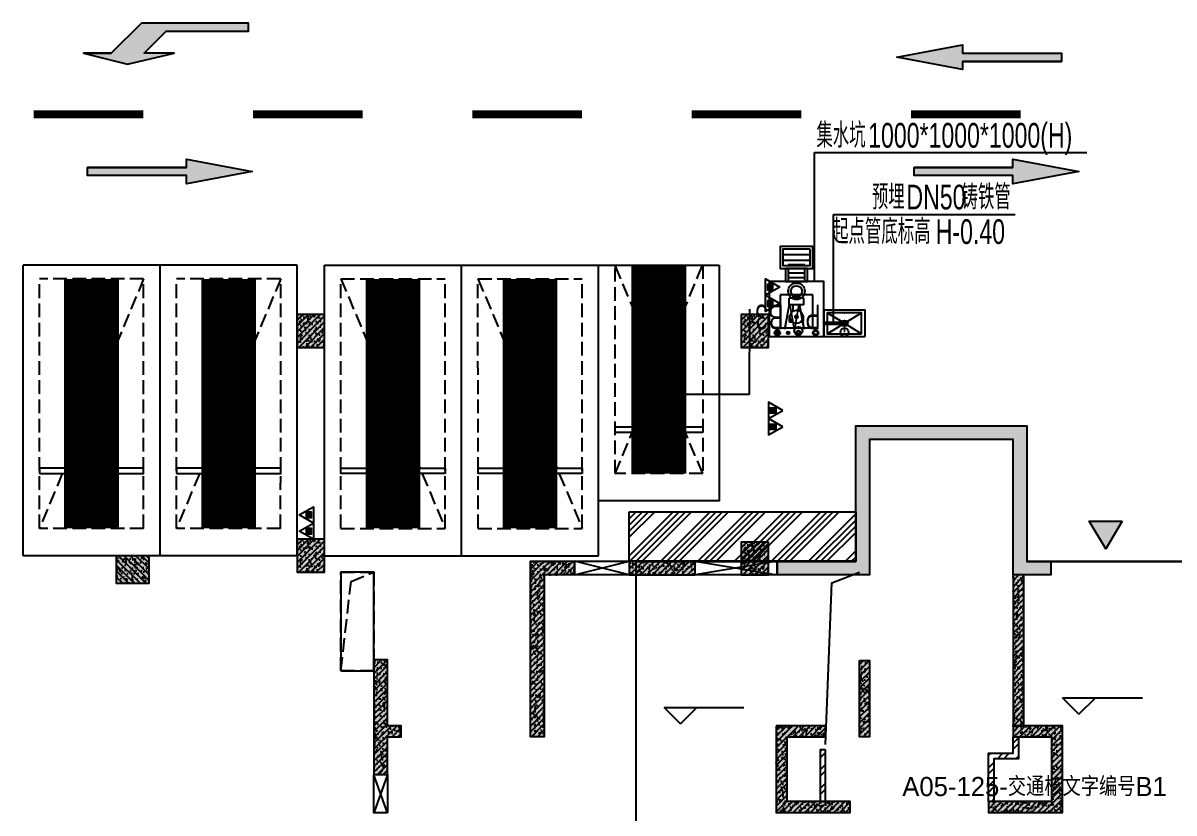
# Model space of a CAD drawing. Extents: x -1338203 to 1886333, y -783476 to 1038610.
# Drawn here: x 743157 to 764153, y 238639 to 253044 of the extents above; entities that cross this region are included whole.
import ezdxf

# ---------------------------------------------------------------- set-up
doc = ezdxf.new("R2010")
doc.units = 0
doc.header["$LTSCALE"] = 1000
doc.header["$MEASUREMENT"] = 0
doc.linetypes.add('A-001-平面B2$0$__DASH', pattern=[0.35, 0.25, -0.1])
doc.linetypes.add('DASH', pattern=[0.35, 0.25, -0.1])
for name, color, linetype in [('$0$0A-O-HOLE', 52, 'Continuous'), ('0A-P-PKNG-LINE', 9, 'Continuous'), ('0P-EQUIP-CW', 7, 'Continuous'), ('0P-PIPE-CW', 3, 'Continuous'), ('A-001-人防参照B1$0$0A-P-PKNG-LINE', 9, 'Continuous'), ('A-001-车位参照B1$0$A-001-车位参照B1$0$0A-P-PKNG-CAR(A)', 43, 'Continuous'), ('A-001-车位参照B1$0$A-001-车位参照B1$0$0A-P-PKNG-CAR(B)', 21, 'Continuous'), ('A-05-平面B1$0$0A-A-SYMB-ELEV', 150, 'Continuous'), ('A-05-平面B1$0$0A-O-HOLE', 52, 'Continuous'), ('A-125-交通核B1(5#6#)$0$0A-E-EVTR', 2, 'Continuous'), ('A-125-交通核B1(5#6#)$0$0A-O-HOLE', 52, 'Continuous'), ('p-a-mini', 150, 'Continuous'), ('p-a-regular', 5, 'Continuous'), ('S-05-墙柱B1_1$0$0S-CW-HATCH', 251, 'Continuous'), ('S-05-墙柱B1_1$0$0S-CW-HATCH-UP', 251, 'Continuous'), ('S-05-墙柱B1_1$0$0S-CW-LINE', 72, 'Continuous'), ('S-05-墙柱B1_1$0$0S-S-HOLE', 55, 'Continuous'), ('S001地下一墙柱$0$S001地下一墙柱$0$0S-CC-LINE', 52, 'Continuous'), ('S001地下一墙柱$0$S001地下一墙柱$0$0S-CW-HATCH', 251, 'Continuous'), ('S001地下一墙柱$0$S001地下一墙柱$0$0S-CW-HATCH-UP', 251, 'Continuous'), ('中心线', 42, 'Continuous'), ('地面指向箭头', 7, 'Continuous'), ('负一层消火栓$0$0P-DIM-FH', 3, 'Continuous'), ('负一层消火栓$0$0P-EQUIP-FH', 7, 'Continuous'), ('负一层集水坑及排水沟$0$0P-A-LEAD', 3, 'Continuous'), ('负一层集水坑及排水沟$0$0P-EQUIP-SW', 7, 'Continuous'), ('负一层集水坑及排水沟$0$0P-PIPE-PDW', 31, 'Continuous'), ('负一层集水坑及排水沟$0$0P-VPIPE-PDW', 31, 'Continuous'), ('负一层集水坑及排水沟$0$P001-预留预埋-B1$0$0A-O-FIXT', 6, 'Continuous'), ('负一层集水坑及排水沟$0$P001-预留预埋-B1$0$0P-EQUIP-WW', 7, 'Continuous'), ('负一层集水坑及排水沟$0$P001-预留预埋-B1$0$A-001-平面B1$0$0A-A-HATH', 8, 'Continuous'), ('负一层集水坑及排水沟$0$P001-预留预埋-B1$0$A-001-平面B1$0$0A-P-ROOF-DRAN', 190, 'Continuous'), ('负一层集水坑及排水沟$0$P001-预留预埋-B1$0$P001-预留预埋-B1$0$0P-EQUIP-WW', 7, 'Continuous')]:
    doc.layers.add(name, color=color, linetype=linetype)
for name, color, linetype, plot in [('A-125-交通核B1(5#6#)$0$AAD-A-MARK', 6, 'Continuous', False), ('A05-125-交通核文字编号B1$0$AAD-A-MARK', 6, 'Continuous', False), ('A05-125-交通核文字编号B1$0$AAD-A-XM', 6, 'Continuous', False)]:
    doc.layers.add(name, color=color, linetype=linetype, plot=plot)
doc.styles.add('A05-125-交通核文字编号B1$0$AAD-TXT', font='aad-txt.shx', dxfattribs={"width": 0.7, "bigfont": 'aad-hztxt.shx'})
doc.styles.add('负一层集水坑及排水沟$0$AAD-S', font='aad-s.shx', dxfattribs={"width": 0.7, "bigfont": 'aad-hztxt.shx'})
doc.styles.add('负一层集水坑及排水沟$0$P001-预留预埋-B1$0$P001-预留预埋-B1$0$AAD-TXT', font='AAD-TXT.shx', dxfattribs={"width": 0.7, "height": 3, "bigfont": 'AAD-HZTXT.shx'})
pattern_1 = [(45, (0, 0), (-53.033, 53.033), []), (50, (0, 0), (215.178, -18.8256), [22.5, -247.5]), (355, (0, 0), (-41.6254, 225.6576), [18, -198]), (100.4514, (17.93, -1.57), (173.553, 206.832), [19.122, -210.3426]), (46.1842, (0, 60), (320.172, -49.656), [33.75, -371.25]), (96.6356, (26.68, 55.86), (280.399, 292.235), [28.683, -315.514]), (351.184, (0, 60), (280.399, 292.236), [27, -297]), (21, (30, 45), (179.072, -120.7857), [22.5, -247.5]), (326, (30, 45), (72.9946, 217.545), [18, -198]), (71.4514, (44.92, 34.93), (252.067, 96.759), [19.122, -210.3426]), (37.5, (0, 0), (3.64796, 99.86816), [0, -195.6, 0, -201, 0, -198.75]), (7.5, (0, 0), (78.9209, 118.3235), [0, -114.6, 0, -191.1, 0, -75.75]), (327.5, (-66.9, 0), (160.1467, -6.76646), [0, -75, 0, -234, 0, -310.5]), (317.5, (-96.9, 0), (174.9559, 30.0315), [0, -97.5, 0, -155.4, 0, -220.5])]
pattern_2 = [(45, (0, 0), (-53.033, 53.033), []), (50, (0, 0), (215.178, -18.8256), [22.5, -247.5]), (355, (0, 0), (-41.6254, 225.6576), [18, -198]), (100.4514, (17.93, -1.57), (173.5528, 206.832), [19.122, -210.3426]), (46.1842, (0, 60), (320.1723, -49.6557), [33.75, -371.25]), (96.6356, (26.68, 55.86), (280.399, 292.235), [28.683, -315.514]), (351.1842, (0, 60), (280.399, 292.2356), [27, -297]), (21, (30, 45), (179.072, -120.7857), [22.5, -247.5]), (326, (30, 45), (72.9946, 217.545), [18, -198]), (71.4514, (44.92, 34.93), (252.0668, 96.759), [19.122, -210.3426]), (37.5, (0, 0), (3.64796, 99.86816), [0, -195.6, 0, -201, 0, -198.75]), (7.5, (0, 0), (78.9209, 118.3235), [0, -114.6, 0, -191.1, 0, -75.75]), (327.5, (-66.9, 0), (160.14673, -6.76646), [0, -75, 0, -234, 0, -310.5]), (317.5, (-96.9, 0), (174.9559, 30.0315), [0, -97.5, 0, -155.4, 0, -220.5])]
pattern_3 = [(315, (-6917.13, -88320.78), (53.033, 53.033), []), (320, (-6917.13, -88320.78), (-18.8256, -215.1781), [22.5, -247.5]), (265, (-6917.13, -88320.78), (225.6576, 41.6254), [18, -198]), (10.4514, (-6918.7, -88338.71), (206.8319, -173.5528), [19.122, -210.3426]), (316.1842, (-6857.13, -88320.78), (-49.6557, -320.1723), [33.75, -371.25]), (6.6356, (-6861.27, -88347.46), (292.2354, -280.3988), [28.683, -315.514]), (261.1842, (-6857.13, -88320.78), (292.2356, -280.3986), [27, -297]), (291, (-6872.13, -88350.78), (-120.7857, -179.0721), [22.5, -247.5]), (236, (-6872.13, -88350.78), (217.545, -72.9946), [18, -198]), (341.4514, (-6882.2, -88365.7), (96.7591, -252.0668), [19.122, -210.3426]), (307.5, (-6917.13, -88320.78), (99.86816, -3.64796), [0, -195.6, 0, -201, 0, -198.75]), (277.5, (-6917.13, -88320.78), (118.3235, -78.92086), [0, -114.6, 0, -191.1, 0, -75.75]), (237.5, (-6917.13, -88253.88), (-6.76646, -160.14673), [0, -75, 0, -234, 0, -310.5]), (227.5, (-6917.13, -88223.88), (30.0315, -174.95585), [0, -97.5, 0, -155.4, 0, -220.5])]
pattern_4 = [(45, (0, 0), (-168.38, 168.38), []), (45, (112.25, 0), (-168.38, 168.38), [])]

# ---------------------------------------------------------------- blocks, each defined once
blk = doc.blocks.new('负一层集水坑及排水沟$0$P001-预留预埋-B1$0$$lvtry$00000191')
at = {"color": 0}
for p, q in [((-250, -50, 0), (-39, -219, 0)), ((39, -219, 0), (250, -50, 0)), ((-250, -450, 0), (-39, -281, 0)), ((39, -281, 0), (250, -450, 0))]:
    blk.add_line(p, q, dxfattribs=at)
at = {"color": 0, "elevation": 0}
for points in [[(300, -500), (300, 0), (-300, 0), (-300, -500)], [(250, -450), (250, -50), (-250, -50), (-250, -450)]]:
    blk.add_lwpolyline(points, close=True, dxfattribs=at)
at = {"color": 0}
blk.add_circle((0, -250, 0), 50, dxfattribs=at)
for p in [(0, -50, 0), (0, -250, 0)]:
    blk.add_point(p, dxfattribs=at)
blk = doc.blocks.new('负一层集水坑及排水沟$0$P001-预留预埋-B1$0$EREF')
at = {"layer": '负一层集水坑及排水沟$0$P001-预留预埋-B1$0$P001-预留预埋-B1$0$0P-EQUIP-WW'}
for p, q in [((81104, 163835), (81104, 163235)), ((81704, 163835), (81104, 163835)), ((81704, 163235), (81704, 163835)), ((81748, 163902), (81730, 163920)), ((81767, 163905), (81733, 163939)), ((81777, 163917), (81745, 163949)), ((81274, 163735), (81337, 163735)), ((81274, 163735), (81274, 163719)), ((81274, 163719), (81317, 163719)), ((81274, 163706), (81306, 163706)), ((81274, 163706), (81274, 163615)), ((81274, 163615), (81285, 163615)), ((81471, 163735), (81534, 163735)), ((81491, 163719), (81534, 163719)), ((81502, 163706), (81534, 163706)), ((81523, 163615), (81534, 163615)), ((81534, 163735), (81534, 163719)), ((81534, 163706), (81534, 163615)), ((81270, 163416), (81538, 163416)), ((81270, 163416), (81270, 163295)), ((81345, 163529), (81345, 163416)), ((81463, 163529), (81463, 163416)), ((81538, 163416), (81538, 163295)), ((81104, 163235), (81704, 163235)), ((81270, 163295), (81538, 163295)), ((81328, 163289), (81480, 163289)), ((81328, 163289), (81328, 163280)), ((81328, 163280), (81480, 163280)), ((81345, 163295), (81345, 163289)), ((81345, 163280), (81345, 163252)), ((81463, 163295), (81463, 163289)), ((81463, 163280), (81463, 163252)), ((81480, 163289), (81480, 163280))]:
    blk.add_line(p, q, dxfattribs=at)
blk.add_lwpolyline([(80904, 163992), (80904, 162992), (81904, 162992), (81904, 163992)], close=True, dxfattribs=at)
for centre, radius in [((81054, 163926), 50), ((81054, 163926), 35), ((81369, 163926), 40), ((81369, 163926), 25), ((81554, 163926), 25), ((81554, 163926), 15), ((81754, 163926), 50), ((81754, 163926), 25), ((81404, 163635), 121), ((81404, 163635), 27), ((81404, 163170), 151), ((81404, 163170), 102)]:
    blk.add_circle(centre, radius, dxfattribs=at)
at = {"layer": '负一层集水坑及排水沟$0$P001-预留预埋-B1$0$P001-预留预埋-B1$0$0P-EQUIP-WW', "style": '负一层集水坑及排水沟$0$P001-预留预埋-B1$0$P001-预留预埋-B1$0$AAD-TXT', "width": 0.7}
blk.add_text('PWB3', height=450, dxfattribs=at).set_placement((80962, 163414, 3000))
blk = doc.blocks.new('负一层集水坑及排水沟$0$A$C2D5B4FF3')
at = {"layer": '负一层集水坑及排水沟$0$P001-预留预埋-B1$0$A-001-平面B1$0$0A-A-HATH'}
h = blk.add_hatch(dxfattribs=at)
h.set_pattern_fill('STEEL', color=256, scale=150, angle=495)
h.set_pattern_definition([(180, (-208180, -40365.8), (-2e-05, -238.125), []), (180, (-208264.19, -40450), (-2e-05, -238.125), [])])
h.paths.add_polyline_path([(50, 328), (350, 328), (350, 0), (50, 0)])
at = {"layer": '负一层集水坑及排水沟$0$P001-预留预埋-B1$0$0P-EQUIP-WW'}
for p, q in [((450, 491), (-50, 491)), ((450, 391), (-50, 391))]:
    blk.add_line(p, q, dxfattribs=at)
for points in [[(-100, 641), (500, 641), (500, 241), (-100, 241)], [(-50, 591), (450, 591), (450, 291), (-50, 291)]]:
    blk.add_lwpolyline(points, close=True, dxfattribs=at)
at = {"layer": '负一层集水坑及排水沟$0$P001-预留预埋-B1$0$A-001-平面B1$0$0A-P-ROOF-DRAN'}
for points in [[(0, 0), (0, 241), (400, 241), (400, 0)], [(50, 241), (350, 241), (350, 0), (50, 0)]]:
    blk.add_lwpolyline(points, close=True, dxfattribs=at)
blk = doc.blocks.new('负一层集水坑及排水沟$0$$TwtSys$00000147')
blk.add_circle((0, 0, 0), 1)
blk = doc.blocks.new('负一层集水坑及排水沟')
at = {"layer": '负一层集水坑及排水沟$0$0P-A-LEAD'}
for p, q in [((-8771, -58570), (-8771, -56208)), ((-8771, -56208), (-3800, -56208)), ((-8424, -59290), (-8424, -57334)), ((-8424, -57334), (-5112, -57334))]:
    blk.add_line(p, q, dxfattribs=at)
at = {"layer": '负一层集水坑及排水沟$0$0P-PIPE-PDW', "linetype": 'Continuous', "ltscale": 0.002, "const_width": 75, "elevation": 0}
blk.add_lwpolyline([(-8261, -59320), (-8599, -59320)], dxfattribs=at)
at = {"layer": '负一层集水坑及排水沟$0$0P-VPIPE-PDW', "linetype": 'Continuous'}
blk.add_circle((-9064, -59460), 75, dxfattribs=at)
at = {"ltscale": 0.002, "xscale": -1}
blk.add_blockref('负一层集水坑及排水沟$0$A$C2D5B4FF3', (-8899, -58560), dxfattribs=at)
at = {"rotation": 180}
blk.add_blockref('负一层集水坑及排水沟$0$P001-预留预埋-B1$0$EREF', (72305, 104433), dxfattribs=at)
at = {"layer": '负一层集水坑及排水沟$0$0P-EQUIP-SW', "xscale": -37.50000000000004, "yscale": 37.50000000000004, "zscale": 37.5, "rotation": 90}
blk.add_blockref('负一层集水坑及排水沟$0$$TwtSys$00000147', (-8224, -59320, 0), dxfattribs=at)
at = {"layer": '负一层集水坑及排水沟$0$P001-预留预埋-B1$0$0A-O-FIXT', "xscale": 1.25, "yscale": 0.9599999999999999}
blk.add_blockref('负一层集水坑及排水沟$0$P001-预留预埋-B1$0$$lvtry$00000191', (-8224, -59080, 0), dxfattribs=at)
at = {"layer": '负一层集水坑及排水沟$0$0P-A-LEAD', "color": 7, "style": '负一层集水坑及排水沟$0$AAD-S', "width": 0.7}
for s, p in [('集水坑', (-8736, -56118)), ('1000*1000*1000(H)', (-7791, -56118)), ('预埋', (-7723, -57244)), ('DN50', (-7093, -57244)), ('铸铁管', (-6088, -57244)), ('起点管底标高', (-8449, -57874)), ('H-0.40', (-6559, -57874))]:
    blk.add_text(s, height=450, dxfattribs=at).set_placement(p)
blk = doc.blocks.new('A$C2C814229')
at = {"layer": '$0$0A-O-HOLE', "linetype": 'DASH'}
blk.add_lwpolyline([(-17409, -63859), (-16809, -63859), (-16809, -65658), (-17409, -65658)], close=True, dxfattribs=at)
blk.add_lwpolyline([(-17409, -65658), (-17224, -64027), (-16809, -63859)], dxfattribs=at)
blk = doc.blocks.new('A-001-人防参照B1')
at = {"layer": 'A-001-人防参照B1$0$0A-P-PKNG-LINE', "ltscale": 0.002}
blk.add_lwpolyline([(-17409, -65659), (-16809, -65659), (-16809, -63860), (-17409, -63860)], close=True, dxfattribs=at)
blk = doc.blocks.new('S-05-墙柱B1_1')
at = {"layer": 'S-05-墙柱B1_1$0$0S-CW-HATCH'}
h = blk.add_hatch(color=256, dxfattribs=at)
h.dxf.hatch_style = 1
h.paths.add_polyline_path([(1960, 11160), (1960, 8690), (2400, 8690), (2400, 8440), (1710, 8440), (1710, 10910), (-910, 10910), (-910, 8440), (-2590, 8440), (-2590, 8690), (-1160, 8690), (-1160, 9590), (-1160, 11160)])
h = blk.add_hatch(color=256, dxfattribs=at)
h.dxf.hatch_style = 1
h.paths.add_polyline_path([(-6840, 8440), (-6840, 5490), (-7090, 5490), (-7090, 6890), (-7090, 8690), (-6290, 8690), (-6290, 8440)])
h = blk.add_hatch(color=256, dxfattribs=at)
h.dxf.hatch_style = 1
h.paths.add_polyline_path([(-4090, 8690), (-5290, 8690), (-5290, 8440), (-4090, 8440)])
h = blk.add_hatch(color=256, dxfattribs=at)
h.dxf.hatch_style = 1
h.paths.add_polyline_path([(1710, 5690), (1910, 5690), (1910, 8440), (1710, 8440)])
h = blk.add_hatch(color=256, dxfattribs=at)
h.dxf.hatch_style = 1
h.paths.add_polyline_path([(-9700, 4800), (-9700, 5490), (-9450, 5490), (-9450, 5690), (-9700, 5690), (-9700, 6890), (-9950, 6890), (-9948, 4800)])
h = blk.add_hatch(color=256, dxfattribs=at)
h.dxf.hatch_style = 1
h.paths.add_polyline_path([(-1090, 6880), (-910, 6880), (-910, 5490), (-1090, 5490)])
h = blk.add_hatch(color=256, dxfattribs=at)
h.dxf.hatch_style = 1
h.paths.add_polyline_path([(-2610, 5690), (-2610, 4110), (-1260, 4110), (-1260, 4310), (-2410, 4310), (-2410, 5490), (-1710, 5490), (-1710, 5690)])
h = blk.add_hatch(color=256, dxfattribs=at)
h.dxf.hatch_style = 1
h.paths.add_polyline_path([(2410, 4310), (1260, 4310), (1260, 4110), (2610, 4110), (2610, 5690), (1710, 5690), (1710, 5490), (2410, 5490)])
at = {"layer": 'S-05-墙柱B1_1$0$0S-CW-HATCH-UP'}
h = blk.add_hatch(dxfattribs=at)
h.set_pattern_fill('钢筋混凝土', color=256, scale=30)
h.set_pattern_definition(pattern_2)
h.paths.add_polyline_path([(1960, 11160), (1960, 8690), (2400, 8690), (2400, 8440), (1710, 8440), (1710, 10910), (-910, 10910), (-910, 8440), (-2590, 8440), (-2590, 8690), (-1160, 8690), (-1160, 9590), (-1160, 11160)])
h = blk.add_hatch(dxfattribs=at)
h.set_pattern_fill('钢筋混凝土', color=256, scale=30)
h.set_pattern_definition(pattern_2)
h.paths.add_polyline_path([(-6840, 8440), (-6840, 5490), (-7090, 5490), (-7090, 6890), (-7090, 8690), (-6290, 8690), (-6290, 8440)])
h = blk.add_hatch(dxfattribs=at)
h.set_pattern_fill('钢筋混凝土', color=256, scale=30)
h.set_pattern_definition([(45, (0, 0), (-53.033, 53.033), []), (50, (0, 0), (215.178, -18.8256), [22.5, -247.5]), (355, (0, 0), (-41.6254, 225.6576), [18, -198]), (100.4514, (17.93, -1.57), (173.553, 206.832), [19.122, -210.3426]), (46.1842, (0, 60), (320.172, -49.656), [33.75, -371.25]), (96.6356, (26.68, 55.86), (280.399, 292.235), [28.683, -315.514]), (351.1842, (0, 60), (280.399, 292.236), [27, -297]), (21, (30, 45), (179.072, -120.7857), [22.5, -247.5]), (326, (30, 45), (72.9946, 217.545), [18, -198]), (71.4514, (44.92, 34.93), (252.067, 96.759), [19.122, -210.3426]), (37.5, (0, 0), (3.64796, 99.86816), [0, -195.6, 0, -201, 0, -198.75]), (7.5, (0, 0), (78.9209, 118.3235), [0, -114.6, 0, -191.1, 0, -75.75]), (327.5, (-66.9, 0), (160.1467, -6.76646), [0, -75, 0, -234, 0, -310.5]), (317.5, (-96.9, 0), (174.9559, 30.0315), [0, -97.5, 0, -155.4, 0, -220.5])])
h.paths.add_polyline_path([(-4090, 8690), (-5290, 8690), (-5290, 8440), (-4090, 8440)])
h = blk.add_hatch(dxfattribs=at)
h.set_pattern_fill('钢筋混凝土', color=256, scale=30)
h.set_pattern_definition(pattern_1)
h.paths.add_polyline_path([(1710, 5690), (1910, 5690), (1910, 8440), (1710, 8440)])
h = blk.add_hatch(dxfattribs=at)
h.set_pattern_fill('钢筋混凝土', color=256, scale=30)
h.set_pattern_definition([(45, (0, 0), (-53.033, 53.033), []), (50, (0, 0), (215.178, -18.8256), [22.5, -247.5]), (355, (0, 0), (-41.6254, 225.6576), [18, -198]), (100.4514, (17.93, -1.57), (173.5528, 206.832), [19.122, -210.3426]), (46.1842, (0, 60), (320.1723, -49.6557), [33.75, -371.25]), (96.6356, (26.68, 55.86), (280.399, 292.235), [28.683, -315.514]), (351.1842, (0, 60), (280.399, 292.236), [27, -297]), (21, (30, 45), (179.072, -120.7857), [22.5, -247.5]), (326, (30, 45), (72.9946, 217.545), [18, -198]), (71.4514, (44.92, 34.93), (252.0668, 96.759), [19.122, -210.3426]), (37.5, (0, 0), (3.64796, 99.86816), [0, -195.6, 0, -201, 0, -198.75]), (7.5, (0, 0), (78.9209, 118.3235), [0, -114.6, 0, -191.1, 0, -75.75]), (327.5, (-66.9, 0), (160.14673, -6.76646), [0, -75, 0, -234, 0, -310.5]), (317.5, (-96.9, 0), (174.9559, 30.0315), [0, -97.5, 0, -155.4, 0, -220.5])])
h.paths.add_polyline_path([(-9700, 4800), (-9700, 5490), (-9450, 5490), (-9450, 5690), (-9700, 5690), (-9700, 6890), (-9950, 6890), (-9948, 4800)])
h = blk.add_hatch(dxfattribs=at)
h.set_pattern_fill('钢筋混凝土', color=256, scale=30)
h.set_pattern_definition([(45, (-3980472.66, 636368.834), (-53.0330086, 53.0330086), []), (50, (-3980472.66, 636368.83), (215.178055, -18.8256405), [22.5, -247.5]), (355, (-3980472.66, 636368.83), (-41.6254, 225.65764), [18, -198]), (100.4514, (-3980454.73, 636367.27), (173.552815, 206.831863), [19.122057, -210.342634]), (46.1842, (-3980472.66, 636428.83), (320.172315, -49.655704), [33.75, -371.25]), (96.6356, (-3980445.98, 636424.7), (280.398812, 292.235361), [28.683086, -315.5139]), (351.1842, (-3980472.66, 636428.83), (280.398584, 292.23558), [27, -297]), (21, (-3980442.66, 636413.83), (179.072116, -120.785667), [22.5, -247.5]), (326, (-3980442.66, 636413.83), (72.9946, 217.545014), [18, -198]), (71.4514, (-3980427.74, 636403.77), (252.066789, 96.759149), [19.122057, -210.342634]), (37.5, (-3980472.66, 636368.834), (3.6479566, 99.8681561), [0, -195.6, 0, -201, 0, -198.75]), (7.5, (-3980472.66, 636368.83), (78.9208612, 118.3235136), [0, -114.6, 0, -191.1, 0, -75.75]), (327.5, (-3980539.56, 636368.834), (160.1467309, -6.7664615), [0, -75, 0, -234, 0, -310.5]), (317.5, (-3980569.56, 636368.83), (174.955851, 30.0314947), [0, -97.5, 0, -155.4, 0, -220.5])])
h.paths.add_polyline_path([(-1090, 6880), (-910, 6880), (-910, 5490), (-1090, 5490)])
h = blk.add_hatch(dxfattribs=at)
h.set_pattern_fill('钢筋混凝土', color=256, scale=30)
h.set_pattern_definition(pattern_1)
h.paths.add_polyline_path([(-2610, 5690), (-2610, 4110), (-1260, 4110), (-1260, 4310), (-2410, 4310), (-2410, 5490), (-1710, 5490), (-1710, 5690)])
h = blk.add_hatch(dxfattribs=at)
h.set_pattern_fill('钢筋混凝土', color=256, scale=30)
h.set_pattern_definition(pattern_1)
h.paths.add_polyline_path([(2410, 4310), (1260, 4310), (1260, 4110), (2610, 4110), (2610, 5690), (1710, 5690), (1710, 5490), (2410, 5490)])
at = {"layer": 'S-05-墙柱B1_1$0$0S-CW-LINE'}
blk.add_line((-4840, 8690), (-4840, 8690), dxfattribs=at)
at = {"layer": 'S-05-墙柱B1_1$0$0S-CW-LINE', "flags": 128}
for points in [[(1960, 11160), (1960, 8690), (2400, 8690), (2400, 8440), (1710, 8440), (1710, 10910), (-910, 10910), (-910, 8440), (-2590, 8440), (-2590, 8690), (-1160, 8690), (-1160, 9590), (-1160, 11160)], [(-6840, 8440), (-6840, 5490), (-7090, 5490), (-7090, 6890), (-7090, 8690), (-6290, 8690), (-6290, 8440)], [(-9700, 4800), (-9700, 5490), (-9450, 5490), (-9450, 5690), (-9700, 5690), (-9700, 6890), (-9950, 6890), (-9948, 4800)]]:
    blk.add_lwpolyline(points, close=True, dxfattribs=at)
at = {"layer": 'S-05-墙柱B1_1$0$0S-CW-LINE'}
for points in [[(-4090, 8690), (-5290, 8690), (-5290, 8440), (-4090, 8440)], [(1710, 5690), (1910, 5690), (1910, 8440), (1710, 8440)], [(-1090, 6880), (-910, 6880), (-910, 5490), (-1090, 5490)], [(-2610, 5690), (-2610, 4110), (-1260, 4110), (-1260, 4310), (-2410, 4310), (-2410, 5490), (-1710, 5490), (-1710, 5690)], [(2410, 4310), (1260, 4310), (1260, 4110), (2610, 4110), (2610, 5690), (1710, 5690), (1710, 5490), (2410, 5490)]]:
    blk.add_lwpolyline(points, close=True, dxfattribs=at)
at = {"layer": 'S-05-墙柱B1_1$0$0S-S-HOLE'}
for points in [[(-6290, 8690), (-5290, 8690), (-5290, 8440), (-6290, 8440)], [(-4090, 8690), (-2590, 8690), (-2590, 8440), (-4090, 8440)], [(-9700, 4100), (-9950, 4100), (-9950, 4800), (-9700, 4800)]]:
    blk.add_lwpolyline(points, close=True, dxfattribs=at)
for points in [[(-5290, 8440), (-6290, 8690)], [(-6290, 8440), (-5290, 8690)], [(-2590, 8690), (-4090, 8440)], [(-4090, 8690), (-2590, 8440)], [(-9700, 4800), (-9950, 4100)], [(-9700, 4100), (-9948, 4793)]]:
    blk.add_lwpolyline(points, dxfattribs=at)
blk = doc.blocks.new('S001地下一墙柱')
at = {"layer": 'S001地下一墙柱$0$S001地下一墙柱$0$0S-CW-HATCH'}
h = blk.add_hatch(color=256, dxfattribs=at)
h.dxf.hatch_style = 1
h.paths.add_polyline_path([(-17709, -59160), (-18209, -59160), (-18209, -59760), (-17709, -59760)])
h = blk.add_hatch(color=256, dxfattribs=at)
h.dxf.hatch_style = 1
h.paths.add_polyline_path([(-9609, -59160), (-10109, -59160), (-10109, -59760), (-9609, -59760)])
h = blk.add_hatch(color=256, dxfattribs=at)
h.dxf.hatch_style = 1
h.paths.add_polyline_path([(-17709, -63260), (-18209, -63260), (-18209, -63860), (-17709, -63860)])
h = blk.add_hatch(color=256, dxfattribs=at)
h.dxf.hatch_style = 1
h.paths.add_polyline_path([(-9609, -63310), (-10109, -63310), (-10109, -63910), (-9609, -63910)])
h = blk.add_hatch(color=256, dxfattribs=at)
h.dxf.hatch_style = 1
h.paths.add_polyline_path([(-21509, -63560), (-21509, -64060), (-20909, -64060), (-20909, -63560)])
h = blk.add_hatch(color=256, dxfattribs=at)
h.dxf.hatch_style = 1
h.paths.add_polyline_path([(-21509, -63560), (-21509, -64060), (-20909, -64060), (-20909, -63560)])
at = {"layer": 'S001地下一墙柱$0$S001地下一墙柱$0$0S-CW-HATCH-UP'}
h = blk.add_hatch(dxfattribs=at)
h.set_pattern_fill('钢筋混凝土', color=256, scale=30)
h.set_pattern_definition([(45, (14601.965, -50208.275), (-53.03301, 53.03301), []), (50, (14601.97, -50208.28), (215.1781, -18.8256), [22.5, -247.5]), (355, (14601.97, -50208.28), (-41.6254, 225.6576), [18, -198]), (100.4514, (14619.9, -50209.84), (173.5528, 206.8319), [19.122, -210.3426]), (46.1842, (14601.97, -50148.28), (320.1723, -49.6557), [33.75, -371.25]), (96.6356, (14628.65, -50152.4), (280.3988, 292.2354), [28.683, -315.514]), (351.1842, (14601.97, -50148.28), (280.3986, 292.2356), [27, -297]), (21, (14631.97, -50163.28), (179.0721, -120.7857), [22.5, -247.5]), (326, (14631.97, -50163.28), (72.9946, 217.545), [18, -198]), (71.4514, (14646.89, -50173.34), (252.0668, 96.7591), [19.122, -210.3426]), (37.5, (14601.965, -50208.275), (3.64796, 99.86816), [0, -195.6, 0, -201, 0, -198.75]), (7.5, (14601.97, -50208.28), (78.92086, 118.3235), [0, -114.6, 0, -191.1, 0, -75.75]), (327.5, (14535.065, -50208.275), (160.14673, -6.76646), [0, -75, 0, -234, 0, -310.5]), (317.5, (14505.07, -50208.28), (174.95585, 30.0315), [0, -97.5, 0, -155.4, 0, -220.5])])
h.paths.add_polyline_path([(-17709, -59160), (-18209, -59160), (-18209, -59760), (-17709, -59760)])
h = blk.add_hatch(dxfattribs=at)
h.set_pattern_fill('钢筋混凝土', color=256, scale=30)
h.set_pattern_definition([(45, (22701.965, -50208.275), (-53.03301, 53.03301), []), (50, (22701.97, -50208.28), (215.1781, -18.8256), [22.5, -247.5]), (355, (22701.97, -50208.28), (-41.6254, 225.6576), [18, -198]), (100.4514, (22719.9, -50209.84), (173.5528, 206.8319), [19.122, -210.3426]), (46.1842, (22701.97, -50148.28), (320.1723, -49.6557), [33.75, -371.25]), (96.6356, (22728.65, -50152.4), (280.3988, 292.2354), [28.683, -315.514]), (351.1842, (22701.97, -50148.28), (280.3986, 292.2356), [27, -297]), (21, (22731.97, -50163.28), (179.0721, -120.7857), [22.5, -247.5]), (326, (22731.97, -50163.28), (72.9946, 217.545), [18, -198]), (71.4514, (22746.89, -50173.34), (252.0668, 96.7591), [19.122, -210.3426]), (37.5, (22701.965, -50208.275), (3.64796, 99.86816), [0, -195.6, 0, -201, 0, -198.75]), (7.5, (22701.97, -50208.28), (78.92086, 118.3235), [0, -114.6, 0, -191.1, 0, -75.75]), (327.5, (22635.065, -50208.275), (160.14673, -6.76646), [0, -75, 0, -234, 0, -310.5]), (317.5, (22605.07, -50208.28), (174.95585, 30.0315), [0, -97.5, 0, -155.4, 0, -220.5])])
h.paths.add_polyline_path([(-9609, -59160), (-10109, -59160), (-10109, -59760), (-9609, -59760)])
h = blk.add_hatch(dxfattribs=at)
h.set_pattern_fill('钢筋混凝土', color=256, scale=30)
h.set_pattern_definition([(45, (14601.965, -54308.27), (-53.03301, 53.03301), []), (50, (14601.97, -54308.27), (215.1781, -18.8256), [22.5, -247.5]), (355, (14601.97, -54308.27), (-41.6254, 225.6576), [18, -198]), (100.4514, (14619.9, -54309.84), (173.5528, 206.8319), [19.122, -210.3426]), (46.1842, (14601.97, -54248.27), (320.1723, -49.6557), [33.75, -371.25]), (96.6356, (14628.65, -54252.4), (280.3988, 292.2354), [28.683, -315.514]), (351.1842, (14601.97, -54248.27), (280.3986, 292.2356), [27, -297]), (21, (14631.97, -54263.27), (179.0721, -120.7857), [22.5, -247.5]), (326, (14631.97, -54263.27), (72.9946, 217.545), [18, -198]), (71.4514, (14646.89, -54273.34), (252.0668, 96.7591), [19.122, -210.3426]), (37.5, (14601.965, -54308.27), (3.64796, 99.86816), [0, -195.6, 0, -201, 0, -198.75]), (7.5, (14601.97, -54308.27), (78.92086, 118.3235), [0, -114.6, 0, -191.1, 0, -75.75]), (327.5, (14535.065, -54308.27), (160.14673, -6.76646), [0, -75, 0, -234, 0, -310.5]), (317.5, (14505.07, -54308.27), (174.95585, 30.0315), [0, -97.5, 0, -155.4, 0, -220.5])])
h.paths.add_polyline_path([(-17709, -63260), (-18209, -63260), (-18209, -63860), (-17709, -63860)])
h = blk.add_hatch(dxfattribs=at)
h.set_pattern_fill('钢筋混凝土', color=256, scale=30)
h.set_pattern_definition([(45, (22701.965, -54358.27), (-53.03301, 53.03301), []), (50, (22701.97, -54358.27), (215.1781, -18.8256), [22.5, -247.5]), (355, (22701.97, -54358.27), (-41.6254, 225.6576), [18, -198]), (100.4514, (22719.9, -54359.84), (173.5528, 206.8319), [19.122, -210.3426]), (46.1842, (22701.97, -54298.27), (320.1723, -49.6557), [33.75, -371.25]), (96.6356, (22728.65, -54302.4), (280.3988, 292.2354), [28.683, -315.514]), (351.1842, (22701.97, -54298.27), (280.3986, 292.2356), [27, -297]), (21, (22731.97, -54313.27), (179.0721, -120.7857), [22.5, -247.5]), (326, (22731.97, -54313.27), (72.9946, 217.545), [18, -198]), (71.4514, (22746.89, -54323.34), (252.0668, 96.7591), [19.122, -210.3426]), (37.5, (22701.965, -54358.27), (3.64796, 99.86816), [0, -195.6, 0, -201, 0, -198.75]), (7.5, (22701.97, -54358.27), (78.92086, 118.3235), [0, -114.6, 0, -191.1, 0, -75.75]), (327.5, (22635.065, -54358.27), (160.14673, -6.76646), [0, -75, 0, -234, 0, -310.5]), (317.5, (22605.07, -54358.27), (174.95585, 30.0315), [0, -97.5, 0, -155.4, 0, -220.5])])
h.paths.add_polyline_path([(-9609, -63310), (-10109, -63310), (-10109, -63910), (-9609, -63910)])
h = blk.add_hatch(dxfattribs=at)
h.set_pattern_fill('钢筋混凝土', color=256, scale=30, angle=-90)
h.set_pattern_definition(pattern_3)
h.paths.add_polyline_path([(-21509, -63560), (-21509, -64060), (-20909, -64060), (-20909, -63560)])
h = blk.add_hatch(dxfattribs=at)
h.set_pattern_fill('钢筋混凝土', color=256, scale=30, angle=-90)
h.set_pattern_definition(pattern_3)
h.paths.add_polyline_path([(-21509, -63560), (-21509, -64060), (-20909, -64060), (-20909, -63560)])
at = {"layer": 'S001地下一墙柱$0$S001地下一墙柱$0$0S-CC-LINE'}
for points in [[(-17709, -59160), (-18209, -59160), (-18209, -59760), (-17709, -59760)], [(-9609, -59160), (-10109, -59160), (-10109, -59760), (-9609, -59760)], [(-17709, -63260), (-18209, -63260), (-18209, -63860), (-17709, -63860)], [(-9609, -63310), (-10109, -63310), (-10109, -63910), (-9609, -63910)], [(-21509, -63560), (-21509, -64060), (-20909, -64060), (-20909, -63560)], [(-21509, -63560), (-21509, -64060), (-20909, -64060), (-20909, -63560)]]:
    blk.add_lwpolyline(points, close=True, dxfattribs=at)
at = {"ltscale": 0.002}
blk.add_blockref('S-05-墙柱B1_1', (-6859, -72350), dxfattribs=at)
blk = doc.blocks.new('负一层消火栓$0$$TwtSys$00000546')
h = blk.add_hatch()
h.set_pattern_fill('ANSI31', color=256, scale=200, style=0)
h.set_pattern_definition([(45, (-38543.802, -6670.83), (-17.67767, 17.67767), [])])
h.paths.add_polyline_path([(-65, 174), (65, 174), (65, 44), (-65, 44)])
for points in [[(0, 344), (-198, 0), (198, 0)], [(-65, 174), (65, 174), (65, 44), (-65, 44)]]:
    blk.add_lwpolyline(points, close=True)
blk = doc.blocks.new('负一层消火栓')
at = {"layer": '负一层消火栓$0$0P-DIM-FH'}
for p, q in [((-9957, -59060, 800), (-9960, -60622)), ((-9960, -60622), (-11934, -60622))]:
    blk.add_line(p, q, dxfattribs=at)
at = {"layer": '负一层消火栓$0$0P-EQUIP-FH', "zscale": 0.75}
for p, xscale, yscale, rotation in [((-9663, -58661, 800), -0.75, 0.75, 270), ((-9663, -58959, 800), -0.75, 0.75, 270), ((-9609, -60909), 0.75, 0.75, 270), ((-9609, -61206), 0.75, 0.75, 270), ((-17912, -62814), -0.7500000000000013, 0.7500000000000013, 90), ((-17912, -63111), -0.7500000000000013, 0.7500000000000013, 90)]:
    blk.add_blockref('负一层消火栓$0$$TwtSys$00000546', p, dxfattribs=dict(at, xscale=xscale, yscale=yscale, rotation=rotation))
blk = doc.blocks.new('$TwtSys$00000320')
at = {"const_width": 20}
for points in [[(0, 0), (0, -121)], [(-37, -83), (37, -83)]]:
    blk.add_lwpolyline(points, dxfattribs=at)
blk = doc.blocks.new('A$Cee0fc4ce')
at = {"layer": '0P-PIPE-CW', "linetype": 'Continuous'}
blk.add_circle((-8224, -59485), 75, dxfattribs=at)
at = {"layer": '0P-EQUIP-CW', "xscale": 1.5, "yscale": 1.5, "zscale": 1.5, "rotation": 179.9999999999999}
blk.add_blockref('$TwtSys$00000320', (-8224, -59485), dxfattribs=at)
blk = doc.blocks.new('左转或右转')
at = {"layer": '地面指向箭头'}
blk.add_hatch(color=251, dxfattribs=at).paths.add_polyline_path([(3221046, 2451667), (3221247, 2450864), (3221247, 2451366), (3221799, 2451918), (3221799, 2453874), (3221648, 2453874), (3221648, 2452369), (3221247, 2451968), (3221247, 2452519)])
at = {"layer": '地面指向箭头', "color": 251}
blk.add_lwpolyline([(3221247, 2450864), (3221046, 2451667), (3221247, 2452519), (3221247, 2451968), (3221648, 2452369), (3221648, 2453874), (3221799, 2453874), (3221799, 2451918), (3221247, 2451366), (3221247, 2450864), (3221247, 2451366)], dxfattribs=at)
blk = doc.blocks.new('直行')
at = {"layer": '地面指向箭头'}
blk.add_hatch(color=251, dxfattribs=at).paths.add_polyline_path([(-29241, 4059962), (-29466, 4058762), (-29316, 4058762), (-29316, 4056961), (-29166, 4056961), (-29166, 4058762), (-29016, 4058762)])
at = {"layer": '地面指向箭头', "color": 251}
blk.add_lwpolyline([(-29316, 4058762), (-29316, 4056961), (-29316, 4058762), (-29316, 4058762), (-29466, 4058762), (-29241, 4059962), (-29016, 4058762), (-29166, 4058762), (-29166, 4056961), (-29316, 4056961), (-29316, 4056961)], dxfattribs=at)
blk = doc.blocks.new('A$C9cb663f1')
at = {"layer": '中心线', "color": 251, "const_width": 150}
for points in [[(330707, -110383), (332707, -110383)], [(334707, -110383), (336707, -110383)], [(338707, -110383), (340707, -110383)], [(342707, -110383), (344707, -110383)], [(346707, -110383), (348707, -110383)]]:
    blk.add_lwpolyline(points, dxfattribs=at)
at = {"layer": '地面指向箭头', "color": 251, "linetype": 'Continuous', "xscale": -1, "rotation": 270}
blk.add_blockref('左转或右转', (-2119249, -3330516), dxfattribs=at)
at = {"layer": '地面指向箭头', "color": 251}
for p, rotation in [((4406413, -80101), 90), ((-3725272, -140665), 270), ((-3710193, -140665), 270)]:
    blk.add_blockref('直行', p, dxfattribs=dict(at, rotation=rotation))
blk = doc.blocks.new('A$C488321c4')
at = {"layer": '地面指向箭头'}
h = blk.add_hatch(color=251, dxfattribs=at)
h.dxf.hatch_style = 1
h.paths.add_polyline_path([(350561, -117804), (350261, -118304), (349961, -117804)])
at = {"layer": '地面指向箭头', "color": 251, "flags": 128}
blk.add_lwpolyline([(350561, -117804), (350261, -118304), (349961, -117804), (350561, -117804)], dxfattribs=at)
blk = doc.blocks.new('A-001-车位参照B1$0$A-001-车位参照B1$0$A-001-车位参照B1$0$ddd')
for p, q in [((0, 2500), (5300, 2500)), ((0, 2500), (0, 0)), ((5300, 2500), (5300, 0)), ((0, 0), (5300, 0))]:
    blk.add_line(p, q)
at = {"linetype": 'A-001-平面B2$0$__DASH'}
for p, q in [((500, 2200), (500, 300)), ((500, 2200), (5050, 2200)), ((5050, 2200), (5050, 300)), ((500, 300), (5050, 300))]:
    blk.add_line(p, q, dxfattribs=at)
blk.add_lwpolyline([(5050, 2200), (500, 300)], dxfattribs=at)
blk.add_lwpolyline([(1500, 300), (1500, 2200), (1600, 2200), (1600, 300)], close=True)
at = {"layer": 'p-a-regular', "ltscale": 0.002, "const_width": 1000}
blk.add_lwpolyline([(500, 1250), (5050, 1250)], dxfattribs=at)
blk = doc.blocks.new('A-001-车位参照B1$0$A-001-车位参照B1$0$A-001-车位参照B1$0$A$C43AE5A3B')
at = {"color": 241}
blk.add_lwpolyline([(2500, 0), (2500, 4300), (300, 4300), (300, 0)], close=True, dxfattribs=at)
at = {"color": 241, "linetype": 'DASH'}
for points in [[(2200, 0), (2200, 3800), (600, 3800), (600, 0), (2200, 0)], [(600, 3800), (2200, 0)], [(2200, 3800), (600, 0)]]:
    blk.add_lwpolyline(points, dxfattribs=at)
at = {"color": 241}
blk.add_lwpolyline([(2200, 3050), (600, 3050), (600, 2950), (2200, 2950), (2200, 3050)], dxfattribs=at)
at = {"layer": 'p-a-mini', "ltscale": 0.002, "const_width": 1000}
blk.add_lwpolyline([(1400, 0), (1400, 3800)], dxfattribs=at)
blk = doc.blocks.new('A-125-交通核B1(5#6#)')
h = blk.add_hatch()
h.set_pattern_fill('ANSI32', color=256, scale=50)
h.set_pattern_definition(pattern_4)
h.paths.add_polyline_path([(1360, 4310), (1260, 4310), (1260, 5190), (1710, 5190), (1710, 5490), (1810, 5490), (1810, 5090), (1360, 5090)])
h = blk.add_hatch()
h.set_pattern_fill('ANSI32', color=256, scale=50)
h.set_pattern_definition(pattern_4)
h.paths.add_polyline_path([(-1713, 5250), (-1810, 5250), (-1810, 4310), (-1713, 4310)])
for points in [[(1360, 4310), (1260, 4310), (1260, 5190), (1710, 5190), (1710, 5490), (1810, 5490), (1810, 5090), (1360, 5090)], [(-1713, 5250), (-1810, 5250), (-1810, 4310), (-1713, 4310)]]:
    blk.add_lwpolyline(points, close=True)
at = {"layer": 'A-125-交通核B1(5#6#)$0$0A-E-EVTR'}
for p, q in [((900, 2475), (-900, 2475)), ((-900, 2475), (-900, 675)), ((900, 675), (-900, 2475)), ((900, 2475), (-900, 675)), ((900, 675), (900, 2475)), ((-900, 675), (900, 675)), ((540, 450), (-540, 450)), ((-540, 450), (-540, 225)), ((540, 225), (540, 450)), ((-540, 225), (540, 225))]:
    blk.add_line(p, q, dxfattribs=at)
at = {"layer": 'A-125-交通核B1(5#6#)$0$0A-O-HOLE', "flags": 128}
blk.add_lwpolyline([(-1710, 5350), (-1593, 8294), (-1090, 8490)], dxfattribs=at)
at = {"layer": 'A-125-交通核B1(5#6#)$0$AAD-A-MARK'}
for q in [(0, 200), (200, 0)]:
    blk.add_line((0, 0), q, dxfattribs=at)
blk.add_circle((0, 0), 100, dxfattribs=at)
blk = doc.blocks.new('A05-125-交通核文字编号B1')
at = {"layer": 'A05-125-交通核文字编号B1$0$AAD-A-MARK'}
for q in [(0, 200), (200, 0)]:
    blk.add_line((0, 0), q, dxfattribs=at)
blk.add_circle((0, 0), 100, dxfattribs=at)
at = {"layer": 'A05-125-交通核文字编号B1$0$AAD-A-XM', "style": 'A05-125-交通核文字编号B1$0$AAD-TXT'}
blk.add_text('A05-125-交通核文字编号B1', height=350, dxfattribs=at).set_placement((-310, 4407))

msp = doc.modelspace()

# ---------------------------------------------------------------- hatches: boundary and pattern name
at = {"layer": 'A-05-平面B1$0$0A-O-HOLE'}
h = msp.add_hatch(dxfattribs=at)
h.set_pattern_fill('ANSI34', color=256, scale=50)
h.set_pattern_definition([(45, (-2943544.8, 870907.9), (-336.759605, 336.759605), []), (45, (-2943432.56, 870907.9), (-336.759605, 336.759605), []), (45, (-2943320.3, 870907.9), (-336.759605, 336.759605), []), (45, (-2943208.06, 870907.9), (-336.759605, 336.759605), [])])
h.paths.add_polyline_path([(754216.6, 244129.1), (758346.6, 244129.1), (758346.6, 243229.1), (754216.6, 243229.1)])

# ---------------------------------------------------------------- linework, layer by layer
at = {"color": 3, "flags": 128}
for points in [[(777646.6, 232249.1), (762666.6, 232249.1), (762666.6, 231249.1), (762816.6, 231249.1), (762816.6, 230849.1), (756196.6, 230849.1), (756196.6, 231249.1), (756346.6, 231249.1), (756346.6, 232249.4), (756471.3, 232374.2), (756471.3, 234999.1), (754541.3, 234999.1), (754541.3, 238104.1), (754341.3, 238104.1), (754341.3, 243229.1), (758346.8, 243229.1), (758346.3, 245699.1), (761466.3, 245699.1), (761466.6, 243229.1), (764341.3, 243229.1)], [(777646.9, 232245.6), (762666.9, 232245.6), (762666.9, 231245.6), (762816.9, 231245.6), (762816.9, 230845.6), (756196.9, 230845.6), (756196.9, 231245.6), (756346.9, 231245.6), (756346.9, 232245.9), (756471.6, 232370.7), (756471.6, 234995.6), (754541.6, 234995.6), (754541.6, 238100.6), (754341.6, 238100.6), (754341.6, 243225.6), (758347.1, 243225.6), (758346.6, 245695.6), (761466.6, 245695.6), (761466.9, 243225.6), (764341.6, 243225.6)]]:
    msp.add_lwpolyline(points, dxfattribs=at)
at = {"layer": 'A-05-平面B1$0$0A-A-SYMB-ELEV'}
for p, q in [((762418.9, 240440.8), (762118.9, 240740.8)), ((762118.9, 240740.8), (763577.4, 240740.8)), ((762418.9, 240440.8), (762718.9, 240740.8)), ((755150.1, 240263.4), (754850.1, 240563.4)), ((754850.1, 240563.4), (756308.7, 240563.4)), ((755150.1, 240263.4), (755450.1, 240563.4))]:
    msp.add_line(p, q, dxfattribs=at)
at = {"layer": 'A-05-平面B1$0$0A-O-HOLE'}
msp.add_lwpolyline([(754216.6, 244129.1), (758346.6, 244129.1), (758346.6, 243229.1), (754216.6, 243229.1)], close=True, dxfattribs=at)

# ---------------------------------------------------------------- block references
at = {"ltscale": 0.002}
for name, p in [('S001地下一墙柱', (766365.4, 306889.1)), ('负一层消火栓', (766365.4, 306889.1)), ('负一层集水坑及排水沟', (766365.4, 306889.1)), ('A$C488321c4', (412646.2, 361761.3)), ('A$C9cb663f1', (412646.2, 361761.3))]:
    msp.add_blockref(name, p, dxfattribs=at)
for name, p in [('A$Cee0fc4ce', (766365.5, 306889.1)), ('A-001-人防参照B1', (766365.4, 306889.1)), ('A-125-交通核B1(5#6#)', (759506.6, 234539.1)), ('A05-125-交通核文字编号B1', (759506.6, 234539.1))]:
    msp.add_blockref(name, p)
at = {"layer": '0A-P-PKNG-LINE', "ltscale": 0.002}
msp.add_blockref('A$C2C814229', (766365.4, 306889.1), dxfattribs=at)
at = {"layer": 'A-001-车位参照B1$0$A-001-车位参照B1$0$0A-P-PKNG-CAR(A)', "linetype": 'Continuous', "xscale": -1, "rotation": 269.9972764593919}
for p in [(743156.7, 243329.2), (745656.7, 243329.1)]:
    msp.add_blockref('A-001-车位参照B1$0$A-001-车位参照B1$0$A-001-车位参照B1$0$ddd', p, dxfattribs=at)
at = {"layer": 'A-001-车位参照B1$0$A-001-车位参照B1$0$0A-P-PKNG-CAR(A)', "linetype": 'Continuous', "rotation": 90.00272354060814}
for p in [(751156.7, 243329.1), (753656.7, 243329.1)]:
    msp.add_blockref('A-001-车位参照B1$0$A-001-车位参照B1$0$A-001-车位参照B1$0$ddd', p, dxfattribs=at)
at = {"layer": 'A-001-车位参照B1$0$A-001-车位参照B1$0$0A-P-PKNG-CAR(B)', "xscale": -1, "rotation": 180}
msp.add_blockref('A-001-车位参照B1$0$A-001-车位参照B1$0$A-001-车位参照B1$0$A$C43AE5A3B', (753356.2, 248629.1), dxfattribs=at)

doc.saveas('drawing.dxf')
